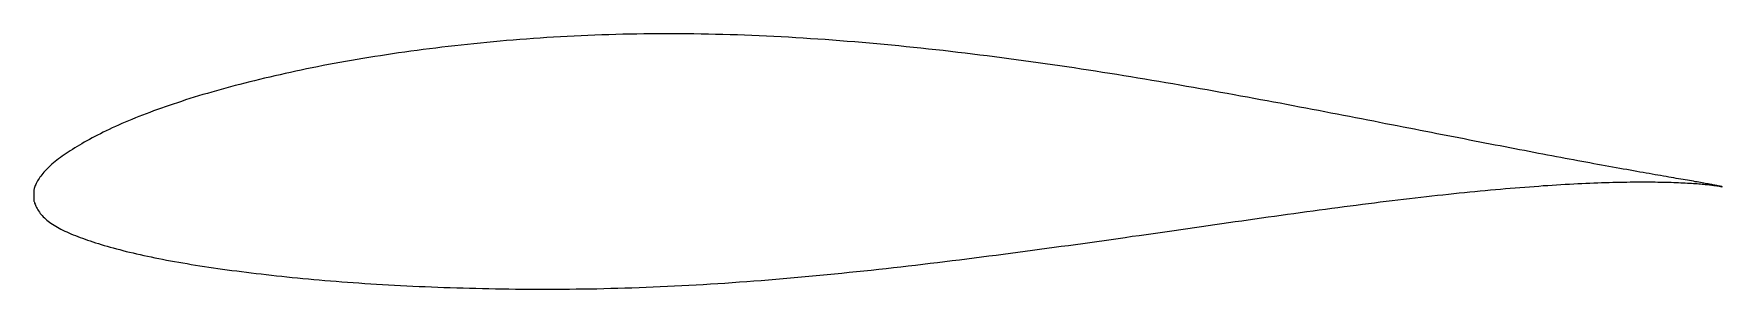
# Model space of a CAD drawing. Header units: metres. Extents: x -14.7 to 29.8, y -2.4 to 4.3.
import ezdxf

# ---------------------------------------------------------------- set-up
doc = ezdxf.new("R2010")
doc.units = ezdxf.units.M

msp = doc.modelspace()

# ---------------------------------------------------------------- linework, layer by layer
msp.add_lwpolyline([(29.8, 0.249), (29.799, 0.249), (29.797, 0.25), (29.792, 0.251), (29.786, 0.253), (29.779, 0.254), (29.769, 0.257), (29.758, 0.259), (29.746, 0.262), (29.731, 0.265), (29.715, 0.269), (29.697, 0.272), (29.678, 0.276), (29.657, 0.28), (29.634, 0.285), (29.609, 0.29), (29.583, 0.295), (29.555, 0.3), (29.526, 0.305), (29.494, 0.311), (29.462, 0.317), (29.427, 0.323), (29.391, 0.33), (29.353, 0.337), (29.313, 0.344), (29.272, 0.351), (29.229, 0.359), (29.185, 0.366), (29.138, 0.375), (29.09, 0.383), (29.041, 0.392), (28.99, 0.401), (28.937, 0.41), (28.883, 0.419), (28.827, 0.429), (28.769, 0.439), (28.71, 0.449), (28.649, 0.46), (28.586, 0.47), (28.522, 0.482), (28.457, 0.493), (28.389, 0.505), (28.321, 0.517), (28.25, 0.529), (28.178, 0.541), (28.105, 0.554), (28.029, 0.567), (27.953, 0.581), (27.874, 0.594), (27.795, 0.608), (27.713, 0.623), (27.63, 0.637), (27.546, 0.652), (27.46, 0.668), (27.372, 0.683), (27.283, 0.699), (27.193, 0.715), (27.101, 0.732), (27.007, 0.748), (26.912, 0.766), (26.816, 0.783), (26.718, 0.801), (26.619, 0.819), (26.518, 0.837), (26.415, 0.856), (26.312, 0.875), (26.207, 0.894), (26.1, 0.914), (25.992, 0.934), (25.883, 0.955), (25.772, 0.975), (25.66, 0.996), (25.546, 1.017), (25.431, 1.039), (25.315, 1.061), (25.197, 1.083), (25.078, 1.106), (24.958, 1.128), (24.836, 1.152), (24.713, 1.175), (24.589, 1.199), (24.463, 1.223), (24.336, 1.247), (24.208, 1.272), (24.079, 1.297), (23.948, 1.322), (23.816, 1.347), (23.683, 1.373), (23.548, 1.399), (23.413, 1.425), (23.276, 1.452), (23.138, 1.479), (22.999, 1.506), (22.858, 1.533), (22.717, 1.561), (22.574, 1.588), (22.43, 1.616), (22.285, 1.645), (22.139, 1.673), (21.991, 1.702), (21.843, 1.731), (21.694, 1.76), (21.543, 1.79), (21.391, 1.819), (21.239, 1.849), (21.085, 1.879), (20.93, 1.909), (20.775, 1.94), (20.618, 1.971), (20.46, 2.001), (20.301, 2.032), (20.142, 2.063), (19.981, 2.094), (19.819, 2.126), (19.657, 2.157), (19.493, 2.189), (19.329, 2.22), (19.163, 2.252), (18.997, 2.284), (18.83, 2.316), (18.662, 2.347), (18.494, 2.38), (18.324, 2.412), (18.153, 2.444), (17.982, 2.476), (17.81, 2.508), (17.637, 2.54), (17.464, 2.572), (17.29, 2.604), (17.114, 2.636), (16.939, 2.668), (16.762, 2.7), (16.585, 2.732), (16.407, 2.764), (16.228, 2.796), (16.049, 2.828), (15.869, 2.86), (15.689, 2.891), (15.508, 2.922), (15.326, 2.954), (15.143, 2.985), (14.961, 3.016), (14.777, 3.047), (14.593, 3.078), (14.408, 3.108), (14.223, 3.139), (14.038, 3.169), (13.852, 3.199), (13.665, 3.229), (13.478, 3.258), (13.291, 3.288), (13.103, 3.317), (12.914, 3.345), (12.725, 3.374), (12.536, 3.402), (12.347, 3.43), (12.157, 3.458), (11.967, 3.485), (11.776, 3.512), (11.585, 3.539), (11.394, 3.565), (11.202, 3.591), (11.011, 3.616), (10.819, 3.642), (10.626, 3.667), (10.434, 3.691), (10.241, 3.715), (10.048, 3.739), (9.855, 3.762), (9.662, 3.785), (9.468, 3.808), (9.275, 3.83), (9.081, 3.852), (8.887, 3.873), (8.693, 3.894), (8.499, 3.914), (8.305, 3.934), (8.111, 3.953), (7.917, 3.972), (7.722, 3.991), (7.528, 4.008), (7.334, 4.026), (7.14, 4.043), (6.946, 4.059), (6.752, 4.075), (6.557, 4.09), (6.363, 4.105), (6.17, 4.119), (5.976, 4.132), (5.782, 4.145), (5.589, 4.158), (5.395, 4.169), (5.202, 4.181), (5.009, 4.191), (4.816, 4.201), (4.624, 4.21), (4.431, 4.219), (4.239, 4.227), (4.047, 4.235), (3.856, 4.242), (3.664, 4.248), (3.473, 4.253), (3.283, 4.258), (3.092, 4.262), (2.902, 4.266), (2.712, 4.269), (2.523, 4.271), (2.334, 4.272), (2.146, 4.273), (1.958, 4.273), (1.77, 4.272), (1.583, 4.271), (1.396, 4.269), (1.209, 4.267), (1.024, 4.264), (0.838, 4.26), (0.654, 4.255), (0.469, 4.25), (0.286, 4.244), (0.102, 4.237), (-0.08, 4.23), (-0.262, 4.222), (-0.444, 4.213), (-0.625, 4.204), (-0.805, 4.194), (-0.984, 4.184), (-1.163, 4.173), (-1.341, 4.161), (-1.519, 4.149), (-1.696, 4.136), (-1.872, 4.122), (-2.047, 4.108), (-2.222, 4.094), (-2.396, 4.079), (-2.569, 4.063), (-2.741, 4.047), (-2.913, 4.03), (-3.084, 4.013), (-3.254, 3.995), (-3.423, 3.977), (-3.591, 3.958), (-3.759, 3.939), (-3.926, 3.919), (-4.091, 3.899), (-4.256, 3.878), (-4.42, 3.857), (-4.583, 3.836), (-4.745, 3.814), (-4.907, 3.791), (-5.067, 3.769), (-5.226, 3.745), (-5.384, 3.722), (-5.542, 3.698), (-5.698, 3.673), (-5.853, 3.648), (-6.008, 3.623), (-6.161, 3.597), (-6.313, 3.571), (-6.464, 3.544), (-6.614, 3.517), (-6.763, 3.49), (-6.911, 3.463), (-7.058, 3.435), (-7.204, 3.406), (-7.348, 3.377), (-7.492, 3.348), (-7.634, 3.319), (-7.775, 3.289), (-7.915, 3.259), (-8.054, 3.229), (-8.191, 3.198), (-8.328, 3.167), (-8.463, 3.136), (-8.597, 3.104), (-8.729, 3.072), (-8.861, 3.04), (-8.991, 3.008), (-9.12, 2.975), (-9.248, 2.943), (-9.374, 2.91), (-9.499, 2.876), (-9.623, 2.843), (-9.746, 2.809), (-9.867, 2.775), (-9.987, 2.741), (-10.105, 2.706), (-10.223, 2.672), (-10.338, 2.637), (-10.453, 2.602), (-10.566, 2.567), (-10.678, 2.532), (-10.788, 2.496), (-10.897, 2.461), (-11.004, 2.425), (-11.111, 2.389), (-11.215, 2.353), (-11.318, 2.317), (-11.42, 2.28), (-11.521, 2.244), (-11.62, 2.207), (-11.717, 2.17), (-11.813, 2.134), (-11.908, 2.097), (-12.001, 2.059), (-12.092, 2.022), (-12.182, 1.985), (-12.271, 1.947), (-12.358, 1.91), (-12.443, 1.872), (-12.527, 1.835), (-12.61, 1.797), (-12.691, 1.759), (-12.77, 1.721), (-12.848, 1.683), (-12.924, 1.645), (-12.999, 1.607), (-13.072, 1.569), (-13.144, 1.532), (-13.214, 1.494), (-13.282, 1.456), (-13.349, 1.419), (-13.414, 1.381), (-13.478, 1.344), (-13.54, 1.307), (-13.601, 1.27), (-13.66, 1.233), (-13.717, 1.197), (-13.772, 1.16), (-13.826, 1.124), (-13.879, 1.088), (-13.93, 1.052), (-13.979, 1.017), (-14.026, 0.981), (-14.072, 0.946), (-14.116, 0.91), (-14.159, 0.875), (-14.2, 0.84), (-14.239, 0.805), (-14.276, 0.771), (-14.312, 0.736), (-14.347, 0.701), (-14.379, 0.667), (-14.41, 0.633), (-14.439, 0.599), (-14.467, 0.565), (-14.493, 0.532), (-14.517, 0.498), (-14.54, 0.466), (-14.56, 0.433), (-14.58, 0.401), (-14.597, 0.37), (-14.613, 0.339), (-14.627, 0.31), (-14.639, 0.281), (-14.65, 0.254), (-14.659, 0.229), (-14.667, 0.206), (-14.673, 0.187), (-14.677, 0.171), (-14.679, 0.162), (-14.678, -0.122), (-14.677, -0.125), (-14.674, -0.132), (-14.67, -0.143), (-14.664, -0.159), (-14.656, -0.181), (-14.646, -0.206), (-14.635, -0.235), (-14.622, -0.264), (-14.608, -0.295), (-14.591, -0.326), (-14.573, -0.357), (-14.554, -0.388), (-14.532, -0.419), (-14.509, -0.45), (-14.484, -0.48), (-14.458, -0.51), (-14.43, -0.54), (-14.4, -0.569), (-14.369, -0.598), (-14.336, -0.626), (-14.301, -0.654), (-14.264, -0.682), (-14.226, -0.709), (-14.186, -0.736), (-14.145, -0.763), (-14.102, -0.789), (-14.057, -0.815), (-14.011, -0.841), (-13.963, -0.866), (-13.913, -0.891), (-13.862, -0.916), (-13.809, -0.94), (-13.755, -0.964), (-13.699, -0.988), (-13.641, -1.012), (-13.581, -1.036), (-13.52, -1.06), (-13.458, -1.083), (-13.394, -1.107), (-13.328, -1.13), (-13.261, -1.154), (-13.192, -1.177), (-13.121, -1.2), (-13.049, -1.223), (-12.975, -1.247), (-12.9, -1.269), (-12.823, -1.292), (-12.745, -1.315), (-12.665, -1.338), (-12.584, -1.361), (-12.501, -1.383), (-12.416, -1.405), (-12.33, -1.428), (-12.242, -1.45), (-12.153, -1.471), (-12.063, -1.493), (-11.971, -1.514), (-11.877, -1.535), (-11.782, -1.556), (-11.686, -1.577), (-11.588, -1.598), (-11.488, -1.618), (-11.388, -1.638), (-11.285, -1.658), (-11.182, -1.678), (-11.076, -1.697), (-10.97, -1.717), (-10.862, -1.736), (-10.752, -1.755), (-10.642, -1.774), (-10.53, -1.792), (-10.416, -1.81), (-10.301, -1.829), (-10.185, -1.847), (-10.067, -1.865), (-9.948, -1.882), (-9.828, -1.899), (-9.706, -1.917), (-9.583, -1.934), (-9.459, -1.95), (-9.334, -1.967), (-9.207, -1.983), (-9.079, -1.999), (-8.949, -2.015), (-8.819, -2.031), (-8.687, -2.046), (-8.554, -2.062), (-8.419, -2.077), (-8.284, -2.091), (-8.147, -2.106), (-8.009, -2.12), (-7.87, -2.134), (-7.73, -2.148), (-7.588, -2.161), (-7.445, -2.175), (-7.302, -2.188), (-7.157, -2.201), (-7.011, -2.213), (-6.864, -2.225), (-6.715, -2.237), (-6.566, -2.249), (-6.416, -2.26), (-6.264, -2.271), (-6.112, -2.282), (-5.958, -2.292), (-5.804, -2.302), (-5.648, -2.312), (-5.491, -2.321), (-5.334, -2.331), (-5.175, -2.339), (-5.016, -2.348), (-4.855, -2.356), (-4.694, -2.364), (-4.531, -2.371), (-4.368, -2.378), (-4.204, -2.385), (-4.039, -2.392), (-3.873, -2.398), (-3.706, -2.403), (-3.538, -2.409), (-3.37, -2.414), (-3.2, -2.419), (-3.03, -2.423), (-2.859, -2.427), (-2.687, -2.431), (-2.515, -2.434), (-2.342, -2.437), (-2.167, -2.44), (-1.993, -2.442), (-1.817, -2.443), (-1.641, -2.444), (-1.464, -2.445), (-1.286, -2.446), (-1.108, -2.445), (-0.929, -2.445), (-0.749, -2.444), (-0.569, -2.442), (-0.388, -2.44), (-0.207, -2.438), (-0.025, -2.435), (0.158, -2.432), (0.341, -2.428), (0.525, -2.423), (0.709, -2.418), (0.894, -2.413), (1.079, -2.407), (1.265, -2.4), (1.451, -2.393), (1.638, -2.386), (1.825, -2.378), (2.013, -2.369), (2.201, -2.36), (2.389, -2.351), (2.578, -2.341), (2.767, -2.33), (2.957, -2.319), (3.147, -2.307), (3.337, -2.295), (3.528, -2.283), (3.719, -2.27), (3.91, -2.256), (4.101, -2.242), (4.293, -2.228), (4.485, -2.213), (4.677, -2.198), (4.869, -2.182), (5.062, -2.166), (5.255, -2.149), (5.448, -2.132), (5.641, -2.115), (5.834, -2.097), (6.028, -2.078), (6.221, -2.06), (6.415, -2.041), (6.608, -2.022), (6.802, -2.002), (6.996, -1.982), (7.19, -1.961), (7.384, -1.941), (7.578, -1.92), (7.772, -1.898), (7.966, -1.877), (8.159, -1.854), (8.353, -1.832), (8.547, -1.81), (8.741, -1.787), (8.934, -1.764), (9.128, -1.741), (9.321, -1.718), (9.514, -1.694), (9.707, -1.67), (9.9, -1.646), (10.093, -1.622), (10.285, -1.597), (10.478, -1.572), (10.67, -1.548), (10.862, -1.523), (11.053, -1.497), (11.245, -1.472), (11.436, -1.447), (11.627, -1.421), (11.817, -1.396), (12.007, -1.37), (12.197, -1.344), (12.386, -1.318), (12.576, -1.292), (12.764, -1.266), (12.952, -1.24), (13.14, -1.214), (13.328, -1.187), (13.515, -1.161), (13.701, -1.135), (13.888, -1.108), (14.073, -1.082), (14.258, -1.055), (14.443, -1.029), (14.627, -1.003), (14.811, -0.977), (14.994, -0.95), (15.176, -0.924), (15.358, -0.898), (15.539, -0.872), (15.72, -0.846), (15.9, -0.821), (16.079, -0.795), (16.258, -0.769), (16.436, -0.744), (16.614, -0.718), (16.79, -0.693), (16.966, -0.668), (17.142, -0.643), (17.316, -0.618), (17.49, -0.594), (17.663, -0.569), (17.836, -0.545), (18.007, -0.521), (18.178, -0.498), (18.348, -0.474), (18.517, -0.451), (18.685, -0.428), (18.853, -0.405), (19.02, -0.382), (19.185, -0.36), (19.35, -0.338), (19.514, -0.316), (19.677, -0.294), (19.839, -0.273), (20, -0.252), (20.161, -0.231), (20.32, -0.211), (20.478, -0.191), (20.636, -0.171), (20.792, -0.151), (20.947, -0.132), (21.102, -0.113), (21.255, -0.095), (21.407, -0.077), (21.559, -0.059), (21.709, -0.041), (21.858, -0.024), (22.006, -0.008), (22.153, 0.009), (22.298, 0.025), (22.443, 0.041), (22.587, 0.056), (22.729, 0.071), (22.87, 0.085), (23.01, 0.1), (23.149, 0.114), (23.287, 0.127), (23.423, 0.14), (23.559, 0.153), (23.693, 0.165), (23.826, 0.177), (23.957, 0.189), (24.088, 0.2), (24.217, 0.211), (24.345, 0.222), (24.471, 0.232), (24.597, 0.242), (24.721, 0.251), (24.844, 0.26), (24.965, 0.269), (25.085, 0.278), (25.204, 0.285), (25.321, 0.293), (25.437, 0.3), (25.552, 0.307), (25.665, 0.314), (25.777, 0.32), (25.888, 0.326), (25.997, 0.332), (26.105, 0.337), (26.211, 0.342), (26.316, 0.347), (26.42, 0.351), (26.522, 0.355), (26.622, 0.358), (26.722, 0.361), (26.819, 0.364), (26.916, 0.367), (27.01, 0.369), (27.104, 0.371), (27.196, 0.373), (27.286, 0.374), (27.375, 0.375), (27.462, 0.376), (27.548, 0.377), (27.632, 0.377), (27.715, 0.378), (27.796, 0.377), (27.876, 0.377), (27.954, 0.376), (28.031, 0.376), (28.106, 0.374), (28.179, 0.373), (28.251, 0.372), (28.322, 0.37), (28.391, 0.368), (28.458, 0.366), (28.523, 0.364), (28.587, 0.362), (28.65, 0.359), (28.711, 0.356), (28.77, 0.354), (28.827, 0.351), (28.883, 0.348), (28.938, 0.344), (28.99, 0.341), (29.041, 0.338), (29.091, 0.334), (29.139, 0.331), (29.185, 0.327), (29.229, 0.324), (29.272, 0.32), (29.313, 0.316), (29.353, 0.312), (29.391, 0.309), (29.427, 0.305), (29.462, 0.301), (29.495, 0.297), (29.526, 0.294), (29.555, 0.29), (29.583, 0.286), (29.609, 0.283), (29.634, 0.279), (29.657, 0.276), (29.678, 0.273), (29.697, 0.27), (29.715, 0.267), (29.731, 0.264), (29.746, 0.261), (29.758, 0.259), (29.769, 0.256), (29.779, 0.254), (29.786, 0.252), (29.792, 0.251), (29.797, 0.25), (29.799, 0.249), (29.8, 0.249)], close=True)

doc.saveas('drawing.dxf')
